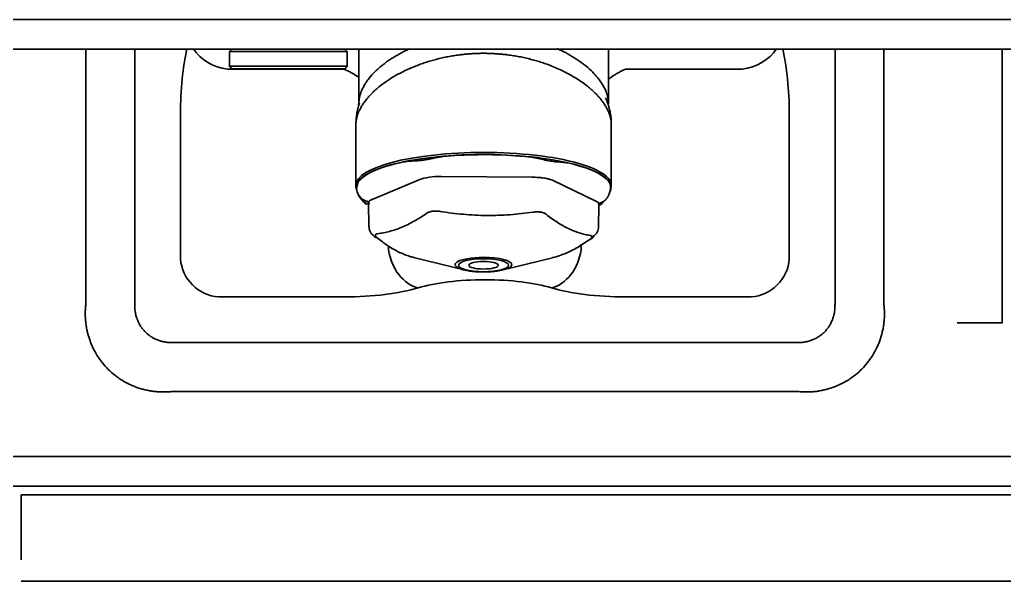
# Model space of a CAD drawing. Header units: inches. Extents: x 90 to 4162, y -443 to 3471.
# Drawn here: x 2317.6 to 2417.8, y 1242.3 to 1299.5 of the extents above; entities that cross this region are included whole.
import ezdxf

# ---------------------------------------------------------------- set-up
doc = ezdxf.new("R2010")
doc.units = ezdxf.units.IN
doc.layers.add('1', color=7, linetype='Continuous', true_color=0xffffff)
doc.layers.add('4', color=7, linetype='Continuous', true_color=0xffffff)

msp = doc.modelspace()

# ---------------------------------------------------------------- linework, layer by layer
at = {"layer": '1', "color": 7, "linetype": 'Continuous', "lineweight": 35}
for p, q in [((2253.89, 1299.46), (2433.06, 1299.46)), ((2433.06, 1299.46), (2253.89, 1299.46)), ((2253.89, 1296.46), (2433.06, 1296.46)), ((2324.27, 1270.36), (2324.27, 1296.46)), ((2329.26, 1296.46), (2329.26, 1270.44)), ((2339.14, 1296.46), (2338.89, 1296.21)), ((2338.89, 1296.21), (2350.89, 1296.21)), ((2338.89, 1296.21), (2338.89, 1294.71)), ((2350.89, 1296.21), (2350.64, 1296.46)), ((2350.89, 1294.71), (2350.89, 1296.21)), ((2352.06, 1296.46), (2352.06, 1290.9)), ((2377.46, 1290.9), (2377.46, 1296.46)), ((2400.53, 1270.44), (2400.53, 1296.46)), ((2405.51, 1296.46), (2405.51, 1270.43)), ((2350.89, 1294.71), (2338.89, 1294.71)), ((2338.89, 1294.71), (2339.14, 1294.46)), ((2350.64, 1294.46), (2350.89, 1294.71)), ((2338.69, 1294.42), (2350.58, 1294.42)), ((2350.64, 1294.46), (2339.14, 1294.46)), ((2379.2, 1294.42), (2391.09, 1294.42)), ((2333.91, 1275.09), (2333.91, 1289.9)), ((2395.87, 1289.9), (2395.87, 1275.09)), ((2351.76, 1288.75), (2351.76, 1282.57)), ((2377.76, 1282.57), (2377.76, 1288.75)), ((2358.28, 1283.18), (2353.42, 1281.15)), ((2369.7, 1283.42), (2360.48, 1283.49)), ((2376.19, 1280.97), (2371.83, 1283.07)), ((2351.83, 1282.18), (2351.85, 1282.09)), ((2377.67, 1282.03), (2377.7, 1282.18)), ((2353.04, 1280.81), (2353.09, 1278.39)), ((2376.44, 1278.24), (2376.49, 1280.66)), ((2353.1, 1278.35), (2353.09, 1278.39)), ((2355.1, 1276.45), (2355.1, 1276.01)), ((2374.68, 1276.01), (2374.68, 1276.58)), ((2357.62, 1275.25), (2362.77, 1273.97)), ((2366.76, 1273.97), (2371.77, 1275.21)), ((2350.58, 1271.23), (2337.78, 1271.23)), ((2392.01, 1271.23), (2379.2, 1271.23)), ((2333.12, 1266.57), (2396.66, 1266.57)), ((2396.74, 1261.59), (2333.11, 1261.59)), ((2940.39, 1251.96), (2311.39, 1251.96)), ((2317.69, 1251.06), (2317.69, 1250.06)), ((2317.69, 1251.06), (2319.69, 1251.06)), ((2319.69, 1251.06), (2932.39, 1251.06)), ((2317.69, 1250.06), (2317.69, 1244.46)), ((2934.39, 1242.26), (2317.69, 1242.26))]:
    msp.add_line(p, q, dxfattribs=at)
for centre, major_axis, ratio, start_param, end_param in [((2336.59, 1289.9), (0, 10), 0.267949, 0.855424, 1.570796), ((2338.69, 1297.43), (3.82, -1.17), 0.738229, 3.858973, 4.93507), ((2391.09, 1297.43), (3.82, 1.17), 0.738229, 4.489708, 5.565805), ((2393.19, 1289.9), (0, 10), 0.267949, 4.712389, 5.427762), ((2350.58, 1289.9), (-4.24, 4.24), 0.629161, 4.973719, 5.273975), ((2379.2, 1289.9), (-4.24, -4.24), 0.629161, 4.150803, 4.504392), ((2355.77, 1288.94), (-3.99, 0.26), 0.838709, 6.068401, 6.349495), ((2373.76, 1288.94), (-3.99, -0.26), 0.838709, 3.075282, 3.356375), ((2364.76, 1282.57), (-13, 0), 0.258819, 4.712389, 6.283185), ((2364.76, 1282.37), (-12.96, 0), 0.258819, 4.681205, 6.283185), ((2364.76, 1282.36), (-12.95, 0), 0.258819, 4.38616, 4.97625), ((2364.76, 1282.57), (-13, 0), 0.258819, 3.055886, 4.712389), ((2364.76, 1282.37), (-12.96, 0), 0.258819, 3.057296, 4.681205), ((2364.76, 1282.36), (-12.95, 0), 0.258819, 5.433358, 6.023448), ((2364.76, 1282.36), (-12.95, 0), 0.258819, 3.338963, 3.929053), ((2360.4, 1282.84), (-2.5, 0), 0.258848, 4.681537, 5.728264), ((2364.76, 1282.57), (-13, 0), 0.258819, 0, 0.085707), ((2364.76, 1282.37), (-12.96, 0), 0.258819, 0, 0.057075), ((2353.5, 1282.08), (1.19, 0.92), 0.947173, 3.144266, 3.7817), ((2373.99, 1280.71), (2.5, -0.05), 0.259373, 6.283172, 6.780916), ((2375.87, 1281.9), (1.05, -1.07), 0.933526, 5.917335, 6.282775), ((2354.27, 1278.16), (-0.63, -0.777), 0.797143, 0.0024, 0.389235), ((2358.11, 1276.01), (-1.17, 3.82), 0.738229, 1.348115, 2.747802), ((2371.67, 1276.01), (1.17, 3.82), 0.738229, 3.535383, 4.93507), ((2337.78, 1275.09), (-2.83, 2.83), 0.935113, 0.818917, 2.322676), ((2364.76, 1274.51), (2.88, 0), 0.258819, 1.570796, 4.067577), ((2364.76, 1274.51), (2.88, 0), 0.258819, 0, 1.570796), ((2392.01, 1275.09), (-2.83, -2.83), 0.935113, 0.818917, 2.322676), ((2364.76, 1274.51), (2.88, 0), 0.258819, 5.273654, 6.283185), ((2364.89, 1270.56), (9, 0), 0.267949, 0.71802, 2.423573), ((2350.58, 1273.91), (10, 0), 0.267949, 4.712389, 5.565165), ((2379.2, 1273.91), (10, 0), 0.267949, 3.859613, 4.712389), ((2335, 1272.31), (5.4, 3.23), 0.605525, 2.782325, 2.802782), ((2394.78, 1272.31), (-5.4, 3.23), 0.60552, 3.480396, 3.500853), ((2335, 1272.31), (3.23, 5.4), 0.605517, 3.480392, 3.500848), ((2394.78, 1272.31), (-3.23, 5.4), 0.605517, 2.782337, 2.802793)]:
    msp.add_ellipse(centre, major_axis=major_axis, ratio=ratio, start_param=start_param, end_param=end_param, dxfattribs=at)
for major_axis in [(2.54, 0), (-1.5, 0)]:
    msp.add_ellipse((2364.76, 1274.45), major_axis=major_axis, ratio=0.258819, dxfattribs=at)
for points, knots in [([(2364.76, 1296.03), (2364.75, 1296.03), (2364.71, 1296.03), (2364.66, 1296.03), (2364.6, 1296.03), (2364.55, 1296.03), (2364.5, 1296.03), (2364.44, 1296.03), (2364.39, 1296.02), (2364.34, 1296.02), (2364.28, 1296.02), (2364.23, 1296.02), (2364.17, 1296.02), (2364.12, 1296.02), (2364.07, 1296.02), (2364.01, 1296.01), (2363.96, 1296.01), (2363.91, 1296.01), (2363.85, 1296.01), (2363.8, 1296), (2363.75, 1296), (2363.69, 1296), (2363.64, 1296), (2363.59, 1295.99), (2363.53, 1295.99), (2363.48, 1295.99), (2363.43, 1295.98), (2363.37, 1295.98), (2363.32, 1295.97), (2363.27, 1295.97), (2363.21, 1295.97), (2363.16, 1295.96), (2363.11, 1295.96), (2363.05, 1295.95), (2363, 1295.95), (2362.95, 1295.94), (2362.89, 1295.94), (2362.84, 1295.93), (2362.79, 1295.93), (2362.73, 1295.92), (2362.68, 1295.92), (2362.63, 1295.91), (2362.58, 1295.9), (2362.52, 1295.9), (2362.47, 1295.89), (2362.42, 1295.89), (2362.36, 1295.88), (2362.13, 1295.85), (2361.72, 1295.79), (2361.12, 1295.69), (2360.53, 1295.56), (2359.96, 1295.42), (2359.39, 1295.27), (2358.84, 1295.1), (2358.29, 1294.91), (2357.6, 1294.64), (2356.75, 1294.27), (2355.83, 1293.79), (2354.96, 1293.25), (2354.33, 1292.79), (2353.85, 1292.39), (2353.53, 1292.1), (2353.27, 1291.84), (2353.08, 1291.63), (2352.88, 1291.4), (2352.66, 1291.13), (2352.44, 1290.8), (2352.26, 1290.5), (2352.15, 1290.29), (2352.09, 1290.16), (2352.06, 1290.09), (2352.03, 1290.03), (2352.01, 1289.97), (2351.99, 1289.91), (2351.96, 1289.84), (2351.94, 1289.78), (2351.92, 1289.72), (2351.9, 1289.66), (2351.89, 1289.6), (2351.87, 1289.54), (2351.86, 1289.49), (2351.84, 1289.43), (2351.83, 1289.37), (2351.82, 1289.31), (2351.81, 1289.26), (2351.8, 1289.2), (2351.79, 1289.14), (2351.78, 1289.09), (2351.78, 1289.03), (2351.78, 1289), (2351.77, 1288.98)], [0, 0, 0, 0, 0.002631, 0.005261, 0.007892, 0.010523, 0.013154, 0.015786, 0.018417, 0.021049, 0.02368, 0.026312, 0.028944, 0.031577, 0.034209, 0.036842, 0.039475, 0.042108, 0.044741, 0.047375, 0.050008, 0.052642, 0.055277, 0.057911, 0.060546, 0.063181, 0.065816, 0.068452, 0.071088, 0.073724, 0.076361, 0.078998, 0.081635, 0.084272, 0.08691, 0.089548, 0.092187, 0.094826, 0.097465, 0.100105, 0.102745, 0.105386, 0.108027, 0.110668, 0.11331, 0.115952, 0.118595, 0.121238, 0.150988, 0.181218, 0.211936, 0.243153, 0.272661, 0.303009, 0.334202, 0.366246, 0.425711, 0.490651, 0.548241, 0.616353, 0.643642, 0.679679, 0.706967, 0.728171, 0.743292, 0.779134, 0.812407, 0.843111, 0.871245, 0.877751, 0.88422, 0.89065, 0.897044, 0.9034, 0.909718, 0.915999, 0.922242, 0.928448, 0.934616, 0.940747, 0.946841, 0.952897, 0.958916, 0.964897, 0.970841, 0.976748, 0.982617, 0.988449, 0.994243, 1, 1, 1, 1]), ([(2352.06, 1290.91), (2352.06, 1290.96), (2352.07, 1291.01), (2352.07, 1291.11), (2352.08, 1291.16), (2352.09, 1291.31), (2352.11, 1291.42), (2352.17, 1291.72), (2352.29, 1292.13), (2352.49, 1292.55), (2352.64, 1292.8), (2352.68, 1292.88), (2352.73, 1292.96), (2352.77, 1293.01), (2352.78, 1293.04), (2352.87, 1293.17), (2352.94, 1293.27), (2353.18, 1293.58), (2353.35, 1293.78), (2353.73, 1294.18), (2353.94, 1294.38), (2354.28, 1294.67), (2354.45, 1294.82), (2354.64, 1294.96), (2354.77, 1295.06), (2354.83, 1295.1), (2355.02, 1295.24), (2355.23, 1295.38), (2355.44, 1295.52), (2355.58, 1295.61), (2355.65, 1295.65), (2356.01, 1295.87), (2356.32, 1296.04), (2356.84, 1296.3), (2357.04, 1296.4), (2357.25, 1296.49)], [0, 0, 0, 0, 0.025986, 0.025986, 0.051972, 0.051972, 0.103945, 0.103945, 0.207889, 0.311834, 0.311834, 0.33782, 0.350813, 0.350813, 0.363806, 0.363806, 0.415779, 0.415779, 0.519724, 0.519724, 0.623668, 0.623668, 0.675641, 0.701627, 0.701627, 0.727613, 0.727613, 0.779585, 0.805571, 0.805571, 0.831558, 0.831558, 0.935502, 0.935502, 1, 1, 1, 1]), ([(2377.76, 1288.98), (2377.75, 1288.99), (2377.75, 1289), (2377.75, 1289.03), (2377.75, 1289.05), (2377.75, 1289.08), (2377.74, 1289.1), (2377.74, 1289.13), (2377.74, 1289.15), (2377.73, 1289.18), (2377.73, 1289.21), (2377.72, 1289.23), (2377.72, 1289.26), (2377.72, 1289.28), (2377.71, 1289.31), (2377.71, 1289.33), (2377.7, 1289.36), (2377.7, 1289.39), (2377.69, 1289.41), (2377.68, 1289.44), (2377.68, 1289.47), (2377.67, 1289.49), (2377.66, 1289.52), (2377.66, 1289.55), (2377.65, 1289.57), (2377.64, 1289.6), (2377.64, 1289.63), (2377.63, 1289.66), (2377.62, 1289.68), (2377.61, 1289.71), (2377.6, 1289.74), (2377.59, 1289.76), (2377.58, 1289.79), (2377.57, 1289.82), (2377.56, 1289.85), (2377.55, 1289.88), (2377.54, 1289.9), (2377.53, 1289.93), (2377.52, 1289.96), (2377.51, 1289.99), (2377.5, 1290.02), (2377.49, 1290.05), (2377.48, 1290.07), (2377.46, 1290.1), (2377.45, 1290.13), (2377.44, 1290.16), (2377.42, 1290.19), (2377.37, 1290.3), (2377.27, 1290.5), (2377.09, 1290.8), (2376.87, 1291.13), (2376.63, 1291.43), (2376.34, 1291.75), (2376.07, 1292.03), (2375.78, 1292.3), (2375.55, 1292.5), (2375.24, 1292.76), (2374.81, 1293.07), (2374.26, 1293.44), (2373.69, 1293.78), (2373.09, 1294.11), (2372.43, 1294.42), (2371.82, 1294.69), (2371.23, 1294.91), (2370.69, 1295.1), (2370.14, 1295.27), (2369.57, 1295.42), (2369, 1295.56), (2368.4, 1295.69), (2367.81, 1295.79), (2367.38, 1295.85), (2367.11, 1295.89), (2367.01, 1295.9), (2366.9, 1295.91), (2366.79, 1295.92), (2366.69, 1295.93), (2366.58, 1295.94), (2366.48, 1295.95), (2366.37, 1295.96), (2366.26, 1295.97), (2366.16, 1295.98), (2366.05, 1295.99), (2365.94, 1295.99), (2365.84, 1296), (2365.73, 1296), (2365.62, 1296.01), (2365.51, 1296.01), (2365.41, 1296.02), (2365.3, 1296.02), (2365.19, 1296.02), (2365.09, 1296.03), (2364.98, 1296.03), (2364.87, 1296.03), (2364.8, 1296.03), (2364.76, 1296.03)], [0, 0, 0, 0, 0.002624, 0.005256, 0.007895, 0.010542, 0.013197, 0.01586, 0.018531, 0.021209, 0.023895, 0.026589, 0.029291, 0.032, 0.034717, 0.037442, 0.040174, 0.042915, 0.045663, 0.048419, 0.051183, 0.053954, 0.056733, 0.05952, 0.062315, 0.065118, 0.067928, 0.070746, 0.073572, 0.076406, 0.079247, 0.082096, 0.084953, 0.087818, 0.090691, 0.093571, 0.096459, 0.099355, 0.102259, 0.10517, 0.10809, 0.111017, 0.113952, 0.116894, 0.119845, 0.122803, 0.125769, 0.128743, 0.156845, 0.187532, 0.220805, 0.256663, 0.281464, 0.320266, 0.345206, 0.366317, 0.383597, 0.430182, 0.472094, 0.509335, 0.553249, 0.594719, 0.633752, 0.665784, 0.696973, 0.727324, 0.756843, 0.78806, 0.81878, 0.849013, 0.878769, 0.884054, 0.889337, 0.894619, 0.899899, 0.905178, 0.910455, 0.915731, 0.921005, 0.926278, 0.93155, 0.936821, 0.942091, 0.947359, 0.952627, 0.957893, 0.963159, 0.968424, 0.973688, 0.978952, 0.984215, 0.989477, 0.994739, 1, 1, 1, 1]), ([(2372.21, 1296.53), (2372.45, 1296.42), (2372.69, 1296.31), (2373.23, 1296.03), (2373.57, 1295.84), (2373.9, 1295.64), (2373.97, 1295.6), (2374.01, 1295.57), (2374.11, 1295.51), (2374.18, 1295.46), (2374.39, 1295.33), (2374.52, 1295.23), (2374.91, 1294.95), (2375.15, 1294.76), (2375.6, 1294.38), (2375.8, 1294.18), (2376.09, 1293.88), (2376.18, 1293.77), (2376.31, 1293.62), (2376.36, 1293.57), (2376.44, 1293.47), (2376.48, 1293.41), (2376.67, 1293.16), (2376.81, 1292.95), (2377.04, 1292.54), (2377.14, 1292.33), (2377.3, 1291.92), (2377.36, 1291.72), (2377.41, 1291.46), (2377.42, 1291.41), (2377.44, 1291.31), (2377.44, 1291.25), (2377.46, 1291.1), (2377.46, 1291), (2377.46, 1290.9)], [0, 0, 0, 0, 0.074407, 0.074407, 0.177251, 0.190106, 0.190106, 0.202962, 0.202962, 0.228673, 0.228673, 0.280095, 0.280095, 0.382938, 0.382938, 0.485782, 0.485782, 0.537204, 0.537204, 0.562915, 0.562915, 0.588625, 0.588625, 0.691469, 0.691469, 0.794313, 0.794313, 0.897156, 0.897156, 0.922867, 0.922867, 0.948578, 0.948578, 1, 1, 1, 1]), ([(2352.06, 1290.91), (2352.06, 1290.88), (2352.06, 1290.78), (2352.03, 1290.7), (2352.05, 1290.73), (2352.05, 1290.73)], [0, 0, 0, 0, 0.195656, 0.917571, 1, 1, 1, 1]), ([(2351.8, 1289.17), (2351.8, 1289.17), (2351.8, 1289.19), (2351.8, 1289.21), (2351.81, 1289.24), (2351.81, 1289.26), (2351.82, 1289.29), (2351.82, 1289.32), (2351.83, 1289.34), (2351.83, 1289.37), (2351.84, 1289.4), (2351.84, 1289.42), (2351.85, 1289.45), (2351.86, 1289.47), (2351.87, 1289.5), (2351.87, 1289.53), (2351.88, 1289.55), (2351.89, 1289.58), (2351.9, 1289.61), (2351.9, 1289.63), (2351.91, 1289.66), (2351.92, 1289.68), (2351.92, 1289.68)], [0, 0, 0, 0, 0.024294, 0.075731, 0.127161, 0.178584, 0.229999, 0.281406, 0.332804, 0.384193, 0.435572, 0.486942, 0.538301, 0.589649, 0.640986, 0.692312, 0.743626, 0.794927, 0.846216, 0.897491, 0.948752, 1, 1, 1, 1]), ([(2356.21, 1284.88), (2356.41, 1284.92), (2356.6, 1284.96), (2356.91, 1285.01), (2357.01, 1285.02), (2357.22, 1285.05), (2357.33, 1285.06), (2357.43, 1285.06)], [0, 0, 0, 0, 0.5, 0.5, 0.75, 0.75, 1, 1, 1, 1]), ([(2357.43, 1285.06), (2357.45, 1285.06), (2357.48, 1285.07), (2357.52, 1285.07), (2357.57, 1285.07), (2357.61, 1285.07), (2357.66, 1285.08), (2357.71, 1285.08), (2357.76, 1285.08), (2357.83, 1285.09), (2357.9, 1285.09), (2357.98, 1285.09), (2358.07, 1285.1), (2358.18, 1285.11), (2358.31, 1285.12), (2358.43, 1285.13), (2358.54, 1285.14), (2358.68, 1285.16), (2358.85, 1285.19), (2359.05, 1285.22), (2359.21, 1285.25), (2359.31, 1285.28), (2359.36, 1285.29), (2359.42, 1285.3), (2359.48, 1285.31), (2359.56, 1285.33), (2359.64, 1285.35), (2359.73, 1285.37), (2359.83, 1285.39), (2359.9, 1285.4), (2359.93, 1285.41)], [0, 0, 0, 0, 0.019022, 0.038049, 0.057079, 0.076113, 0.095151, 0.114193, 0.13324, 0.164487, 0.195968, 0.227684, 0.259635, 0.310894, 0.360548, 0.408609, 0.455092, 0.500012, 0.575728, 0.655828, 0.740375, 0.756992, 0.776664, 0.799392, 0.825177, 0.85402, 0.885922, 0.920885, 0.958911, 1, 1, 1, 1]), ([(2359.93, 1285.41), (2360.05, 1285.44), (2360.17, 1285.46), (2360.41, 1285.5), (2360.53, 1285.51), (2360.89, 1285.56), (2361.14, 1285.58), (2361.39, 1285.6)], [0, 0, 0, 0, 0.25, 0.25, 0.5, 0.5, 1, 1, 1, 1]), ([(2368.92, 1285.54), (2369.16, 1285.52), (2369.4, 1285.49), (2369.75, 1285.44), (2369.87, 1285.42), (2370.11, 1285.38), (2370.22, 1285.35), (2370.34, 1285.33)], [0, 0, 0, 0, 0.5, 0.5, 0.75, 0.75, 1, 1, 1, 1]), ([(2370.34, 1285.33), (2370.55, 1285.28), (2370.75, 1285.23), (2371.06, 1285.15), (2371.17, 1285.13), (2371.37, 1285.09), (2371.47, 1285.07), (2371.67, 1285.04), (2371.77, 1285.02), (2371.97, 1285), (2372.07, 1284.99), (2372.36, 1284.97), (2372.56, 1284.96), (2372.75, 1284.94)], [0, 0, 0, 0, 0.25, 0.25, 0.375, 0.375, 0.5, 0.5, 0.625, 0.625, 0.75, 0.75, 1, 1, 1, 1]), ([(2373.91, 1284.74), (2373.72, 1284.78), (2373.54, 1284.83), (2373.25, 1284.88), (2373.15, 1284.89), (2372.95, 1284.92), (2372.85, 1284.93), (2372.75, 1284.94)], [0, 0, 0, 0, 0.5, 0.5, 0.75, 0.75, 1, 1, 1, 1]), ([(2351.85, 1282.32), (2351.85, 1282.32), (2351.85, 1282.33), (2351.85, 1282.34), (2351.85, 1282.35), (2351.85, 1282.36), (2351.86, 1282.37), (2351.86, 1282.39), (2351.86, 1282.4), (2351.86, 1282.41), (2351.87, 1282.43), (2351.87, 1282.44), (2351.87, 1282.46), (2351.87, 1282.47), (2351.88, 1282.49), (2351.88, 1282.5), (2351.88, 1282.52), (2351.89, 1282.54), (2351.89, 1282.56), (2351.89, 1282.58), (2351.9, 1282.6), (2351.91, 1282.63), (2351.92, 1282.66), (2351.93, 1282.7), (2351.94, 1282.73), (2351.95, 1282.76), (2351.95, 1282.77)], [0, 0, 0, 0, 0.029536, 0.059426, 0.089671, 0.120273, 0.151234, 0.182553, 0.214232, 0.246272, 0.278674, 0.31144, 0.344569, 0.378063, 0.411923, 0.44615, 0.480744, 0.514101, 0.553537, 0.599054, 0.650655, 0.708342, 0.772116, 0.841982, 0.917942, 1, 1, 1, 1]), ([(2351.95, 1282.77), (2351.97, 1282.82), (2351.98, 1282.86), (2352.02, 1282.94), (2352.05, 1282.98), (2352.12, 1283.09), (2352.18, 1283.16), (2352.24, 1283.22)], [0, 0, 0, 0, 0.25, 0.25, 0.5, 0.5, 1, 1, 1, 1]), ([(2369.7, 1283.42), (2369.76, 1283.42), (2369.81, 1283.41), (2369.89, 1283.41), (2369.92, 1283.41), (2369.98, 1283.41), (2370, 1283.41), (2370.14, 1283.4), (2370.25, 1283.4), (2370.4, 1283.39), (2370.45, 1283.38), (2370.53, 1283.37), (2370.56, 1283.37), (2370.61, 1283.37), (2370.63, 1283.36), (2370.76, 1283.35), (2370.85, 1283.33), (2371.04, 1283.31), (2371.12, 1283.29), (2371.23, 1283.27), (2371.25, 1283.26), (2371.29, 1283.25), (2371.35, 1283.24), (2371.41, 1283.22), (2371.52, 1283.19), (2371.59, 1283.17), (2371.69, 1283.14), (2371.72, 1283.12), (2371.76, 1283.11), (2371.77, 1283.1), (2371.8, 1283.09), (2371.82, 1283.08), (2371.83, 1283.07)], [0, 0, 0, 0, 0.0625, 0.0625, 0.09375, 0.09375, 0.125, 0.125, 0.25, 0.25, 0.3125, 0.3125, 0.34375, 0.34375, 0.375, 0.375, 0.5, 0.5, 0.625, 0.625, 0.65625, 0.65625, 0.6875, 0.75, 0.75, 0.875, 0.875, 0.9375, 0.9375, 0.96875, 0.96875, 1, 1, 1, 1]), ([(2377.47, 1283.02), (2377.52, 1282.95), (2377.56, 1282.88), (2377.61, 1282.77), (2377.62, 1282.73), (2377.65, 1282.65), (2377.66, 1282.61), (2377.67, 1282.57)], [0, 0, 0, 0, 0.5, 0.5, 0.75, 0.75, 1, 1, 1, 1]), ([(2351.86, 1282.05), (2351.85, 1282.09), (2351.84, 1282.12), (2351.84, 1282.19), (2351.84, 1282.21), (2351.84, 1282.26), (2351.85, 1282.29), (2351.85, 1282.32)], [0, 0, 0, 0, 0.5, 0.5, 0.75, 0.75, 1, 1, 1, 1]), ([(2351.86, 1282.05), (2351.87, 1282.01), (2351.88, 1281.98), (2351.89, 1281.94), (2351.89, 1281.93), (2351.89, 1281.92), (2351.9, 1281.91), (2351.9, 1281.91), (2351.91, 1281.89), (2351.91, 1281.86), (2351.94, 1281.78), (2351.97, 1281.72), (2352.04, 1281.6), (2352.08, 1281.54), (2352.16, 1281.43), (2352.21, 1281.37), (2352.31, 1281.28), (2352.36, 1281.23), (2352.43, 1281.18), (2352.45, 1281.17), (2352.48, 1281.15), (2352.49, 1281.14), (2352.53, 1281.11), (2352.57, 1281.09), (2352.66, 1281.04), (2352.72, 1281.01), (2352.85, 1280.97), (2352.92, 1280.95), (2352.99, 1280.93)], [0, 0, 0, 0, 0.0625, 0.0625, 0.078125, 0.078125, 0.085937, 0.085937, 0.09375, 0.125, 0.125, 0.25, 0.25, 0.375, 0.375, 0.5, 0.5, 0.625, 0.625, 0.65625, 0.65625, 0.6875, 0.6875, 0.75, 0.75, 0.875, 0.875, 1, 1, 1, 1]), ([(2351.9, 1281.9), (2351.92, 1281.85), (2351.99, 1281.66), (2352.11, 1281.44), (2352.25, 1281.25), (2352.32, 1281.16)], [0, 0, 0, 0, 0.161323, 0.609221, 1, 1, 1, 1]), ([(2376.43, 1280.73), (2376.44, 1280.73), (2376.45, 1280.74), (2376.47, 1280.74), (2376.49, 1280.74), (2376.51, 1280.75), (2376.53, 1280.75), (2376.55, 1280.76), (2376.57, 1280.76), (2376.58, 1280.77), (2376.6, 1280.77), (2376.62, 1280.78), (2376.64, 1280.79), (2376.65, 1280.79), (2376.67, 1280.8), (2376.69, 1280.81), (2376.71, 1280.81), (2376.72, 1280.82), (2376.74, 1280.83), (2376.76, 1280.83), (2376.78, 1280.84), (2376.79, 1280.85), (2376.81, 1280.86), (2376.82, 1280.87), (2376.84, 1280.87), (2376.86, 1280.88), (2376.87, 1280.89), (2376.89, 1280.9), (2376.9, 1280.91), (2376.92, 1280.92), (2376.94, 1280.93), (2376.95, 1280.94), (2376.97, 1280.95), (2376.98, 1280.96), (2377, 1280.97), (2377.01, 1280.98), (2377.02, 1280.99), (2377.04, 1281), (2377.05, 1281.01), (2377.07, 1281.02), (2377.08, 1281.03), (2377.09, 1281.04), (2377.11, 1281.05), (2377.12, 1281.07), (2377.13, 1281.08), (2377.15, 1281.09), (2377.16, 1281.1), (2377.18, 1281.12), (2377.21, 1281.15), (2377.24, 1281.18), (2377.26, 1281.21), (2377.29, 1281.24), (2377.31, 1281.27), (2377.33, 1281.3), (2377.35, 1281.33), (2377.37, 1281.36), (2377.39, 1281.39), (2377.41, 1281.42), (2377.43, 1281.45), (2377.45, 1281.48), (2377.46, 1281.52), (2377.48, 1281.55), (2377.5, 1281.58), (2377.51, 1281.62), (2377.52, 1281.65), (2377.54, 1281.69), (2377.55, 1281.72), (2377.56, 1281.76), (2377.57, 1281.8), (2377.57, 1281.82), (2377.58, 1281.83)], [0, 0, 0, 0, 0.011416, 0.022809, 0.034177, 0.045521, 0.056841, 0.068136, 0.079408, 0.090655, 0.101879, 0.113078, 0.124253, 0.135404, 0.146531, 0.157634, 0.168713, 0.179768, 0.190799, 0.201806, 0.212789, 0.223748, 0.234683, 0.245594, 0.25648, 0.267343, 0.278183, 0.288998, 0.299789, 0.310556, 0.321299, 0.332019, 0.342715, 0.353386, 0.364034, 0.374658, 0.385258, 0.395834, 0.406387, 0.416915, 0.42742, 0.437901, 0.448358, 0.458792, 0.469201, 0.479587, 0.489949, 0.500288, 0.528795, 0.557158, 0.579104, 0.601071, 0.623057, 0.645064, 0.667091, 0.689138, 0.711206, 0.733295, 0.755404, 0.777535, 0.799686, 0.821858, 0.844051, 0.866265, 0.888501, 0.910758, 0.933036, 0.955336, 0.977657, 1, 1, 1, 1]), ([(2377.68, 1282.11), (2377.68, 1282.1), (2377.68, 1282.1), (2377.68, 1282.09), (2377.68, 1282.07), (2377.67, 1282.06), (2377.67, 1282.05), (2377.67, 1282.04), (2377.67, 1282.03), (2377.67, 1282.02), (2377.66, 1282.01), (2377.66, 1282), (2377.66, 1281.99), (2377.66, 1281.99), (2377.65, 1281.98), (2377.65, 1281.97), (2377.65, 1281.96), (2377.64, 1281.95), (2377.64, 1281.94), (2377.63, 1281.93), (2377.63, 1281.91), (2377.62, 1281.9), (2377.61, 1281.89), (2377.6, 1281.87), (2377.59, 1281.85), (2377.58, 1281.84), (2377.58, 1281.83)], [0, 0, 0, 0, 0.029535, 0.059424, 0.08967, 0.120271, 0.151231, 0.18255, 0.214229, 0.24627, 0.278672, 0.311437, 0.344567, 0.378061, 0.411922, 0.446149, 0.480744, 0.514099, 0.553533, 0.599049, 0.650649, 0.708336, 0.772111, 0.841978, 0.91794, 1, 1, 1, 1]), ([(2377.67, 1282.57), (2377.67, 1282.56), (2377.67, 1282.55), (2377.67, 1282.53), (2377.68, 1282.51), (2377.68, 1282.49), (2377.68, 1282.47), (2377.68, 1282.45), (2377.68, 1282.43), (2377.69, 1282.4), (2377.69, 1282.37), (2377.69, 1282.34), (2377.69, 1282.31), (2377.69, 1282.28), (2377.69, 1282.25), (2377.69, 1282.22), (2377.69, 1282.2), (2377.69, 1282.17), (2377.68, 1282.15), (2377.68, 1282.13), (2377.68, 1282.11), (2377.68, 1282.11)], [0, 0, 0, 0, 0.038067, 0.076141, 0.114224, 0.152314, 0.190413, 0.22852, 0.266635, 0.3292, 0.392215, 0.455683, 0.519606, 0.584109, 0.647327, 0.709266, 0.769932, 0.829331, 0.887471, 0.944358, 1, 1, 1, 1]), ([(2353.01, 1280.95), (2353, 1280.96), (2352.95, 1280.99), (2353.05, 1280.91), (2353.03, 1280.83), (2353.03, 1280.81)], [0, 0, 0, 0, 0.112926, 0.809839, 1, 1, 1, 1]), ([(2352.99, 1280.93), (2352.99, 1280.93), (2352.99, 1280.93), (2352.99, 1280.93), (2353, 1280.92), (2353, 1280.92), (2353, 1280.92)], [0, 0, 0, 0, 0.099999, 0.399872, 0.699872, 1, 1, 1, 1]), ([(2353.03, 1280.81), (2353.02, 1280.74), (2353.01, 1280.63), (2352.98, 1280.65), (2353.1, 1280.71), (2353.19, 1280.76)], [0, 0, 0, 0, 0.285663, 0.635692, 1, 1, 1, 1]), ([(2353.42, 1281.15), (2353.41, 1281.15), (2353.4, 1281.15), (2353.39, 1281.14), (2353.38, 1281.14), (2353.37, 1281.13), (2353.35, 1281.13), (2353.34, 1281.12), (2353.33, 1281.12), (2353.32, 1281.11), (2353.31, 1281.1), (2353.3, 1281.1), (2353.29, 1281.09), (2353.28, 1281.09), (2353.27, 1281.08), (2353.26, 1281.08), (2353.25, 1281.07), (2353.24, 1281.07), (2353.23, 1281.06), (2353.22, 1281.05), (2353.21, 1281.05), (2353.2, 1281.04), (2353.19, 1281.04), (2353.18, 1281.03), (2353.18, 1281.02), (2353.17, 1281.02), (2353.16, 1281.01), (2353.15, 1281.01), (2353.15, 1281), (2353.14, 1280.99), (2353.13, 1280.99), (2353.13, 1280.98), (2353.12, 1280.98), (2353.11, 1280.97), (2353.11, 1280.96), (2353.1, 1280.96), (2353.1, 1280.95), (2353.09, 1280.95), (2353.09, 1280.94), (2353.08, 1280.93), (2353.08, 1280.93), (2353.07, 1280.92), (2353.07, 1280.91), (2353.07, 1280.91), (2353.06, 1280.9), (2353.06, 1280.9), (2353.06, 1280.89), (2353.06, 1280.88), (2353.05, 1280.88), (2353.05, 1280.87), (2353.05, 1280.86), (2353.05, 1280.86), (2353.05, 1280.85), (2353.04, 1280.85), (2353.04, 1280.84), (2353.04, 1280.83), (2353.04, 1280.83), (2353.04, 1280.82), (2353.04, 1280.81), (2353.04, 1280.81), (2353.04, 1280.81)], [0, 0, 0, 0, 0.017428, 0.034857, 0.052285, 0.069713, 0.087141, 0.104569, 0.121996, 0.139424, 0.156851, 0.174278, 0.191706, 0.209133, 0.226559, 0.243986, 0.261413, 0.278839, 0.296266, 0.313692, 0.331118, 0.348544, 0.36597, 0.383396, 0.400822, 0.418247, 0.435673, 0.453098, 0.470523, 0.487948, 0.505373, 0.522798, 0.540223, 0.557648, 0.575072, 0.592497, 0.609921, 0.627346, 0.64477, 0.662194, 0.679618, 0.697042, 0.714465, 0.731889, 0.749313, 0.766736, 0.784159, 0.801583, 0.819006, 0.836429, 0.853852, 0.871275, 0.888698, 0.90612, 0.923543, 0.940966, 0.958388, 0.975811, 0.993233, 1, 1, 1, 1]), ([(2358.97, 1279.74), (2358.75, 1279.59), (2358.54, 1279.45), (2358.23, 1279.25), (2358.12, 1279.19), (2357.91, 1279.06), (2357.8, 1279), (2357.49, 1278.82), (2357.28, 1278.71), (2356.86, 1278.5), (2356.44, 1278.31), (2356.02, 1278.15), (2355.61, 1278.01), (2355.4, 1277.95), (2354.99, 1277.84), (2354.79, 1277.79), (2354.38, 1277.71), (2354.18, 1277.68), (2353.97, 1277.66)], [0, 0, 0, 0, 0.125, 0.125, 0.1875, 0.1875, 0.25, 0.25, 0.375, 0.375, 0.5, 0.625, 0.625, 0.75, 0.75, 0.875, 0.875, 1, 1, 1, 1]), ([(2358.97, 1279.74), (2359, 1279.77), (2359.04, 1279.79), (2359.11, 1279.82), (2359.13, 1279.83), (2359.16, 1279.85), (2359.18, 1279.85), (2359.2, 1279.86), (2359.26, 1279.88), (2359.38, 1279.92), (2359.49, 1279.94), (2359.58, 1279.95), (2359.61, 1279.95), (2359.67, 1279.96), (2359.74, 1279.96), (2359.8, 1279.97), (2359.87, 1279.97), (2359.9, 1279.97), (2360, 1279.96), (2360.13, 1279.96), (2360.26, 1279.94), (2360.33, 1279.93)], [0, 0, 0, 0, 0.125, 0.125, 0.1875, 0.1875, 0.21875, 0.21875, 0.25, 0.375, 0.5, 0.5, 0.5625, 0.5625, 0.625, 0.6875, 0.6875, 0.75, 0.75, 0.875, 1, 1, 1, 1]), ([(2369.81, 1279.85), (2369.41, 1279.8), (2369.02, 1279.75), (2368.23, 1279.66), (2367.83, 1279.62), (2367.04, 1279.57), (2366.65, 1279.55), (2365.86, 1279.52), (2365.07, 1279.51), (2364.28, 1279.53), (2363.49, 1279.57), (2363.1, 1279.6), (2362.31, 1279.67), (2361.91, 1279.71), (2361.12, 1279.81), (2360.73, 1279.87), (2360.33, 1279.93)], [0, 0, 0, 0, 0.125, 0.125, 0.25, 0.25, 0.375, 0.375, 0.5, 0.625, 0.625, 0.75, 0.75, 0.875, 0.875, 1, 1, 1, 1]), ([(2369.81, 1279.85), (2369.87, 1279.86), (2369.94, 1279.87), (2370.04, 1279.88), (2370.07, 1279.88), (2370.14, 1279.88), (2370.17, 1279.88), (2370.27, 1279.88), (2370.33, 1279.88), (2370.43, 1279.87), (2370.46, 1279.87), (2370.52, 1279.86), (2370.55, 1279.86), (2370.63, 1279.85), (2370.69, 1279.83), (2370.76, 1279.81), (2370.79, 1279.81), (2370.84, 1279.79), (2370.86, 1279.78), (2370.93, 1279.76), (2371.02, 1279.72), (2371.09, 1279.67), (2371.12, 1279.64)], [0, 0, 0, 0, 0.125, 0.125, 0.1875, 0.1875, 0.25, 0.25, 0.375, 0.375, 0.4375, 0.4375, 0.5, 0.5, 0.625, 0.625, 0.6875, 0.6875, 0.75, 0.75, 0.875, 1, 1, 1, 1]), ([(2375.61, 1277.48), (2375.42, 1277.51), (2375.24, 1277.55), (2374.96, 1277.61), (2374.87, 1277.63), (2374.69, 1277.69), (2374.59, 1277.71), (2374.32, 1277.8), (2374.13, 1277.87), (2373.76, 1278.01), (2373.39, 1278.18), (2373.01, 1278.38), (2372.64, 1278.59), (2372.45, 1278.7), (2372.07, 1278.95), (2371.88, 1279.08), (2371.5, 1279.35), (2371.31, 1279.49), (2371.12, 1279.64)], [0, 0, 0, 0, 0.125, 0.125, 0.1875, 0.1875, 0.25, 0.25, 0.375, 0.375, 0.5, 0.625, 0.625, 0.75, 0.75, 0.875, 0.875, 1, 1, 1, 1]), ([(2353.11, 1278.38), (2353.1, 1278.29), (2353.12, 1278.1), (2353.25, 1277.8), (2353.43, 1277.56), (2353.58, 1277.44), (2353.65, 1277.39)], [0, 0, 0, 0, 0.205859, 0.473832, 0.766854, 1, 1, 1, 1]), ([(2353.97, 1277.66), (2353.94, 1277.65), (2353.87, 1277.64), (2353.83, 1277.62), (2353.8, 1277.6), (2353.79, 1277.6), (2353.78, 1277.58), (2353.76, 1277.57), (2353.75, 1277.55), (2353.75, 1277.54), (2353.75, 1277.53), (2353.74, 1277.5), (2353.74, 1277.48), (2353.75, 1277.45), (2353.76, 1277.44), (2353.77, 1277.42), (2353.78, 1277.41), (2353.8, 1277.38), (2353.84, 1277.33), (2353.89, 1277.28), (2353.92, 1277.25)], [0, 0, 0, 0, 0.125, 0.25, 0.25, 0.3125, 0.3125, 0.375, 0.4375, 0.4375, 0.5, 0.5, 0.625, 0.625, 0.6875, 0.6875, 0.75, 0.75, 0.875, 1, 1, 1, 1]), ([(2375.78, 1277.34), (2375.88, 1277.37), (2375.97, 1277.42), (2376.12, 1277.54), (2376.19, 1277.61), (2376.31, 1277.76), (2376.35, 1277.85), (2376.42, 1278.03), (2376.43, 1278.13), (2376.44, 1278.22)], [0, 0, 0, 0, 0.25, 0.25, 0.5, 0.5, 0.75, 0.75, 1, 1, 1, 1]), ([(2353.92, 1277.25), (2354.11, 1277.1), (2354.29, 1276.96), (2354.57, 1276.75), (2354.66, 1276.68), (2354.84, 1276.55), (2354.93, 1276.49), (2355.21, 1276.31), (2355.4, 1276.19), (2355.77, 1275.98), (2356.14, 1275.78), (2356.52, 1275.62), (2356.89, 1275.47), (2357.08, 1275.4), (2357.4, 1275.31), (2357.54, 1275.27), (2357.67, 1275.24)], [0, 0, 0, 0, 0.149218, 0.149218, 0.223826, 0.223826, 0.298435, 0.298435, 0.447653, 0.447653, 0.59687, 0.746088, 0.746088, 0.895305, 0.895305, 1, 1, 1, 1]), ([(2371.75, 1275.21), (2371.77, 1275.22), (2371.8, 1275.22), (2372.04, 1275.28), (2372.25, 1275.35), (2372.67, 1275.49), (2373.08, 1275.64), (2373.5, 1275.83), (2373.91, 1276.04), (2374.12, 1276.15), (2374.53, 1276.39), (2374.74, 1276.52), (2375.15, 1276.79), (2375.35, 1276.93), (2375.56, 1277.08)], [0, 0, 0, 0, 0.021646, 0.021646, 0.184705, 0.184705, 0.347764, 0.510823, 0.510823, 0.673882, 0.673882, 0.836941, 0.836941, 1, 1, 1, 1]), ([(2375.98, 1277.43), (2375.98, 1277.43), (2375.98, 1277.42), (2375.97, 1277.41), (2375.97, 1277.4), (2375.96, 1277.39), (2375.96, 1277.38), (2375.95, 1277.37), (2375.95, 1277.36), (2375.94, 1277.35), (2375.94, 1277.34), (2375.93, 1277.33), (2375.92, 1277.32), (2375.92, 1277.31), (2375.91, 1277.3), (2375.9, 1277.29), (2375.9, 1277.29), (2375.89, 1277.28), (2375.88, 1277.27), (2375.88, 1277.26), (2375.87, 1277.25), (2375.86, 1277.24), (2375.85, 1277.24), (2375.85, 1277.23), (2375.84, 1277.22), (2375.83, 1277.21), (2375.82, 1277.21), (2375.81, 1277.2), (2375.81, 1277.19), (2375.8, 1277.18), (2375.79, 1277.18), (2375.78, 1277.17), (2375.77, 1277.16), (2375.76, 1277.16), (2375.75, 1277.15), (2375.74, 1277.15), (2375.73, 1277.14), (2375.72, 1277.14), (2375.71, 1277.13), (2375.7, 1277.13), (2375.69, 1277.12), (2375.68, 1277.12), (2375.67, 1277.11), (2375.66, 1277.11), (2375.65, 1277.11), (2375.64, 1277.1), (2375.63, 1277.1), (2375.62, 1277.09), (2375.61, 1277.09), (2375.6, 1277.09), (2375.59, 1277.09), (2375.58, 1277.08), (2375.57, 1277.08), (2375.56, 1277.08), (2375.56, 1277.08)], [0, 0, 0, 0, 0.016487, 0.035227, 0.053997, 0.072796, 0.091624, 0.110481, 0.129367, 0.14828, 0.16722, 0.186188, 0.205182, 0.224203, 0.243249, 0.26232, 0.281416, 0.300536, 0.31968, 0.338846, 0.358036, 0.377247, 0.39648, 0.415734, 0.435008, 0.454302, 0.473615, 0.492947, 0.512296, 0.531663, 0.551047, 0.570447, 0.589863, 0.609293, 0.628738, 0.648196, 0.667667, 0.68715, 0.706645, 0.726151, 0.745667, 0.765193, 0.784728, 0.804271, 0.823821, 0.843379, 0.862942, 0.882511, 0.902085, 0.921663, 0.941244, 0.960827, 0.980413, 1, 1, 1, 1]), ([(2375.78, 1277.34), (2375.79, 1277.36), (2375.78, 1277.38), (2375.77, 1277.4), (2375.77, 1277.4), (2375.76, 1277.42), (2375.75, 1277.42), (2375.73, 1277.44), (2375.69, 1277.46), (2375.64, 1277.48), (2375.61, 1277.48)], [0, 0, 0, 0, 0.25, 0.25, 0.375, 0.375, 0.5, 0.5, 0.75, 1, 1, 1, 1]), ([(2363.06, 1273.92), (2363.08, 1273.91), (2363.4, 1273.82), (2364.02, 1273.78), (2364.58, 1273.76), (2364.76, 1273.76)], [0, 0, 0, 0, 0.051723, 0.694559, 1, 1, 1, 1]), ([(2333.11, 1261.59), (2332.96, 1261.58), (2332.81, 1261.56), (2332.63, 1261.55), (2332.55, 1261.55), (2332.48, 1261.55), (2332.36, 1261.54), (2332.29, 1261.54), (2332.14, 1261.54), (2332.07, 1261.54), (2331.92, 1261.54), (2331.84, 1261.55), (2331.62, 1261.56), (2331.47, 1261.57), (2331.25, 1261.59), (2331.18, 1261.6), (2331.03, 1261.62), (2330.96, 1261.63), (2330.74, 1261.67), (2330.59, 1261.7), (2330.37, 1261.75), (2330.3, 1261.76), (2330.19, 1261.79), (2330.15, 1261.8), (2330.08, 1261.82), (2330.04, 1261.83), (2329.86, 1261.88), (2329.72, 1261.92), (2329.44, 1262.02), (2329.3, 1262.07), (2329.09, 1262.16), (2329.02, 1262.18), (2328.89, 1262.24), (2328.82, 1262.28), (2328.48, 1262.43), (2328.22, 1262.58), (2327.9, 1262.77), (2327.81, 1262.83), (2327.72, 1262.9), (2327.65, 1262.94), (2327.62, 1262.96), (2327.47, 1263.07), (2327.35, 1263.16), (2327, 1263.43), (2326.77, 1263.63), (2326.35, 1264.05), (2326.16, 1264.27), (2325.92, 1264.56), (2325.85, 1264.65), (2325.79, 1264.74), (2325.74, 1264.8), (2325.72, 1264.83), (2325.61, 1264.98), (2325.53, 1265.11), (2325.29, 1265.49), (2325.14, 1265.75), (2324.95, 1266.15), (2324.89, 1266.28), (2324.78, 1266.56), (2324.72, 1266.7), (2324.63, 1266.98), (2324.58, 1267.12), (2324.53, 1267.3), (2324.52, 1267.34), (2324.5, 1267.41), (2324.49, 1267.45), (2324.46, 1267.56), (2324.44, 1267.63), (2324.41, 1267.77), (2324.38, 1267.92), (2324.35, 1268.07), (2324.33, 1268.21), (2324.32, 1268.28), (2324.3, 1268.43), (2324.29, 1268.5), (2324.26, 1268.72), (2324.25, 1268.87), (2324.23, 1269.09), (2324.23, 1269.17), (2324.23, 1269.31), (2324.23, 1269.39), (2324.22, 1269.54), (2324.22, 1269.61), (2324.23, 1269.76), (2324.23, 1269.83), (2324.24, 1270.06), (2324.25, 1270.21), (2324.27, 1270.36)], [0, 0, 0, 0, 0.03125, 0.03125, 0.039063, 0.046875, 0.046875, 0.0625, 0.0625, 0.078125, 0.078125, 0.09375, 0.09375, 0.125, 0.125, 0.140625, 0.140625, 0.15625, 0.15625, 0.1875, 0.1875, 0.203125, 0.203125, 0.210938, 0.210938, 0.21875, 0.21875, 0.25, 0.25, 0.28125, 0.28125, 0.296875, 0.296875, 0.3125, 0.3125, 0.375, 0.375, 0.390625, 0.398438, 0.398438, 0.40625, 0.40625, 0.4375, 0.4375, 0.5, 0.5, 0.5625, 0.5625, 0.578125, 0.585938, 0.585938, 0.59375, 0.59375, 0.625, 0.625, 0.6875, 0.6875, 0.71875, 0.71875, 0.75, 0.75, 0.78125, 0.78125, 0.789063, 0.789063, 0.796875, 0.796875, 0.8125, 0.8125, 0.828125, 0.84375, 0.84375, 0.859375, 0.859375, 0.875, 0.875, 0.90625, 0.90625, 0.921875, 0.921875, 0.9375, 0.9375, 0.953125, 0.953125, 0.96875, 0.96875, 1, 1, 1, 1]), ([(2329.26, 1270.35), (2329.26, 1270.29), (2329.26, 1270.23), (2329.26, 1270.13), (2329.26, 1270.1), (2329.27, 1270.04), (2329.27, 1270.01), (2329.28, 1269.95), (2329.28, 1269.91), (2329.29, 1269.85), (2329.29, 1269.82), (2329.3, 1269.73), (2329.31, 1269.67), (2329.33, 1269.54), (2329.35, 1269.48), (2329.37, 1269.36), (2329.39, 1269.3), (2329.42, 1269.18), (2329.44, 1269.13), (2329.47, 1269.04), (2329.48, 1269.01), (2329.5, 1268.95), (2329.51, 1268.92), (2329.55, 1268.83), (2329.57, 1268.78), (2329.61, 1268.69), (2329.62, 1268.66), (2329.65, 1268.61), (2329.66, 1268.58), (2329.73, 1268.44), (2329.79, 1268.33), (2329.93, 1268.12), (2330, 1268.02), (2330.16, 1267.83), (2330.24, 1267.74), (2330.42, 1267.56), (2330.51, 1267.48), (2330.66, 1267.36), (2330.73, 1267.3), (2330.81, 1267.25), (2330.86, 1267.21), (2330.89, 1267.19), (2331.02, 1267.11), (2331.13, 1267.05), (2331.29, 1266.96), (2331.35, 1266.94), (2331.46, 1266.89), (2331.52, 1266.86), (2331.6, 1266.83), (2331.63, 1266.82), (2331.69, 1266.8), (2331.72, 1266.79), (2331.81, 1266.76), (2331.87, 1266.74), (2331.96, 1266.71), (2331.99, 1266.7), (2332.05, 1266.69), (2332.08, 1266.68), (2332.17, 1266.66), (2332.23, 1266.65), (2332.35, 1266.63), (2332.41, 1266.62), (2332.51, 1266.6), (2332.54, 1266.6), (2332.6, 1266.59), (2332.63, 1266.59), (2332.69, 1266.59), (2332.72, 1266.58), (2332.79, 1266.58), (2332.82, 1266.58), (2332.91, 1266.57), (2332.97, 1266.57), (2333.04, 1266.57)], [0, 0, 0, 0, 0.03125, 0.03125, 0.046875, 0.046875, 0.0625, 0.0625, 0.078125, 0.078125, 0.09375, 0.09375, 0.125, 0.125, 0.15625, 0.15625, 0.1875, 0.1875, 0.21875, 0.21875, 0.234375, 0.234375, 0.25, 0.25, 0.28125, 0.28125, 0.296875, 0.296875, 0.3125, 0.3125, 0.375, 0.375, 0.4375, 0.4375, 0.5, 0.5, 0.5625, 0.5625, 0.59375, 0.609375, 0.609375, 0.625, 0.625, 0.6875, 0.6875, 0.71875, 0.71875, 0.75, 0.75, 0.765625, 0.765625, 0.78125, 0.78125, 0.8125, 0.8125, 0.828125, 0.828125, 0.84375, 0.84375, 0.875, 0.875, 0.90625, 0.90625, 0.921875, 0.921875, 0.9375, 0.9375, 0.953125, 0.953125, 0.96875, 0.96875, 1, 1, 1, 1]), ([(2405.51, 1270.43), (2405.52, 1270.28), (2405.53, 1270.13), (2405.55, 1269.94), (2405.55, 1269.87), (2405.55, 1269.79), (2405.56, 1269.68), (2405.56, 1269.6), (2405.56, 1269.46), (2405.56, 1269.38), (2405.55, 1269.23), (2405.55, 1269.16), (2405.54, 1268.93), (2405.53, 1268.79), (2405.5, 1268.57), (2405.49, 1268.49), (2405.47, 1268.34), (2405.46, 1268.27), (2405.43, 1268.05), (2405.4, 1267.9), (2405.35, 1267.69), (2405.33, 1267.61), (2405.31, 1267.5), (2405.3, 1267.47), (2405.28, 1267.39), (2405.27, 1267.36), (2405.22, 1267.18), (2405.17, 1267.03), (2405.08, 1266.75), (2405.03, 1266.61), (2404.94, 1266.41), (2404.91, 1266.34), (2404.85, 1266.2), (2404.82, 1266.13), (2404.66, 1265.8), (2404.52, 1265.54), (2404.33, 1265.22), (2404.27, 1265.12), (2404.2, 1265.03), (2404.16, 1264.97), (2404.14, 1264.94), (2404.03, 1264.78), (2403.94, 1264.66), (2403.66, 1264.31), (2403.47, 1264.09), (2403.05, 1263.67), (2402.83, 1263.47), (2402.54, 1263.24), (2402.45, 1263.17), (2402.36, 1263.1), (2402.3, 1263.06), (2402.27, 1263.03), (2402.11, 1262.93), (2401.99, 1262.84), (2401.61, 1262.6), (2401.35, 1262.46), (2400.95, 1262.27), (2400.81, 1262.21), (2400.54, 1262.09), (2400.4, 1262.04), (2400.12, 1261.94), (2399.98, 1261.9), (2399.8, 1261.84), (2399.76, 1261.83), (2399.69, 1261.81), (2399.65, 1261.81), (2399.54, 1261.78), (2399.47, 1261.76), (2399.32, 1261.73), (2399.18, 1261.7), (2399.03, 1261.67), (2398.89, 1261.64), (2398.81, 1261.63), (2398.67, 1261.61), (2398.59, 1261.6), (2398.37, 1261.58), (2398.23, 1261.56), (2398, 1261.55), (2397.93, 1261.55), (2397.78, 1261.54), (2397.71, 1261.54), (2397.56, 1261.54), (2397.49, 1261.54), (2397.34, 1261.54), (2397.26, 1261.55), (2397.04, 1261.56), (2396.89, 1261.57), (2396.74, 1261.58)], [0, 0, 0, 0, 0.03125, 0.03125, 0.039062, 0.046875, 0.046875, 0.0625, 0.0625, 0.078125, 0.078125, 0.09375, 0.09375, 0.125, 0.125, 0.140625, 0.140625, 0.15625, 0.15625, 0.1875, 0.1875, 0.203125, 0.203125, 0.210937, 0.210937, 0.21875, 0.21875, 0.25, 0.25, 0.28125, 0.28125, 0.296875, 0.296875, 0.3125, 0.3125, 0.375, 0.375, 0.390625, 0.398437, 0.398437, 0.40625, 0.40625, 0.4375, 0.4375, 0.5, 0.5, 0.5625, 0.5625, 0.578125, 0.585937, 0.585937, 0.59375, 0.59375, 0.625, 0.625, 0.6875, 0.6875, 0.71875, 0.71875, 0.75, 0.75, 0.78125, 0.78125, 0.789062, 0.789062, 0.796875, 0.796875, 0.8125, 0.8125, 0.828125, 0.84375, 0.84375, 0.859375, 0.859375, 0.875, 0.875, 0.90625, 0.90625, 0.921875, 0.921875, 0.9375, 0.9375, 0.953125, 0.953125, 0.96875, 0.96875, 1, 1, 1, 1]), ([(2396.75, 1266.57), (2396.81, 1266.57), (2396.87, 1266.57), (2396.97, 1266.58), (2397, 1266.58), (2397.06, 1266.58), (2397.09, 1266.59), (2397.15, 1266.59), (2397.18, 1266.59), (2397.25, 1266.6), (2397.28, 1266.6), (2397.37, 1266.62), (2397.43, 1266.63), (2397.55, 1266.65), (2397.61, 1266.66), (2397.73, 1266.69), (2397.79, 1266.7), (2397.91, 1266.74), (2397.97, 1266.76), (2398.06, 1266.79), (2398.09, 1266.8), (2398.15, 1266.82), (2398.18, 1266.83), (2398.26, 1266.86), (2398.32, 1266.89), (2398.41, 1266.92), (2398.44, 1266.94), (2398.49, 1266.96), (2398.52, 1266.98), (2398.66, 1267.05), (2398.77, 1267.11), (2398.97, 1267.24), (2399.07, 1267.32), (2399.27, 1267.47), (2399.36, 1267.56), (2399.54, 1267.73), (2399.62, 1267.83), (2399.74, 1267.97), (2399.8, 1268.05), (2399.85, 1268.12), (2399.89, 1268.18), (2399.9, 1268.2), (2399.99, 1268.33), (2400.05, 1268.44), (2400.13, 1268.61), (2400.16, 1268.66), (2400.21, 1268.78), (2400.24, 1268.83), (2400.27, 1268.92), (2400.28, 1268.95), (2400.3, 1269.01), (2400.31, 1269.04), (2400.34, 1269.12), (2400.36, 1269.18), (2400.38, 1269.27), (2400.39, 1269.3), (2400.41, 1269.36), (2400.42, 1269.39), (2400.44, 1269.49), (2400.45, 1269.55), (2400.47, 1269.67), (2400.48, 1269.73), (2400.49, 1269.82), (2400.5, 1269.85), (2400.5, 1269.92), (2400.51, 1269.95), (2400.51, 1270.01), (2400.51, 1270.04), (2400.52, 1270.1), (2400.52, 1270.13), (2400.52, 1270.23), (2400.53, 1270.29), (2400.53, 1270.35)], [0, 0, 0, 0, 0.03125, 0.03125, 0.046875, 0.046875, 0.0625, 0.0625, 0.078125, 0.078125, 0.09375, 0.09375, 0.125, 0.125, 0.15625, 0.15625, 0.1875, 0.1875, 0.21875, 0.21875, 0.234375, 0.234375, 0.25, 0.25, 0.28125, 0.28125, 0.296875, 0.296875, 0.3125, 0.3125, 0.375, 0.375, 0.4375, 0.4375, 0.5, 0.5, 0.5625, 0.5625, 0.59375, 0.609375, 0.609375, 0.625, 0.625, 0.6875, 0.6875, 0.71875, 0.71875, 0.75, 0.75, 0.765625, 0.765625, 0.78125, 0.78125, 0.8125, 0.8125, 0.828125, 0.828125, 0.84375, 0.84375, 0.875, 0.875, 0.90625, 0.90625, 0.921875, 0.921875, 0.9375, 0.9375, 0.953125, 0.953125, 0.96875, 0.96875, 1, 1, 1, 1])]:
    msp.add_open_spline(points, degree=3, knots=knots, dxfattribs=at)
for points, degree in [([(2352.13, 1290.94), (2351.85, 1290.15), (2351.81, 1289.37)], 2), ([(2352.13, 1290.99), (2352.09, 1290.89), (2352.06, 1290.78), (2352.03, 1290.67)], 3), ([(2377.74, 1289.33), (2377.66, 1290.4), (2377.18, 1291.49)], 2), ([(2351.77, 1288.98), (2351.77, 1288.9), (2351.76, 1288.83), (2351.76, 1288.75)], 3), ([(2377.76, 1288.75), (2377.76, 1288.83), (2377.76, 1288.9), (2377.76, 1288.98)], 3), ([(2377.53, 1281.71), (2377.69, 1282.22)], 1), ([(2352.3, 1281.18), (2352.46, 1280.98), (2352.65, 1280.79), (2352.85, 1280.62)], 3), ([(2376.87, 1280.81), (2377.19, 1281.1), (2377.33, 1281.3)], 2), ([(2375.56, 1277.08), (2375.7, 1277.18), (2375.78, 1277.27), (2375.78, 1277.34)], 3), ([(2364.76, 1273.76), (2365.66, 1273.76), (2366.42, 1273.91)], 2)]:
    msp.add_open_spline(points, degree=degree, dxfattribs=at)
at = {"layer": '4', "color": 7, "linetype": 'Continuous', "lineweight": 35}
for p, q in [((2417.53, 1296.46), (2417.53, 1268.59)), ((2417.22, 1268.58), (2413.66, 1268.58)), ((2313.14, 1254.96), (2938.64, 1254.96))]:
    msp.add_line(p, q, dxfattribs=at)
for points in [[(2412.97, 1268.58), (2413.03, 1268.58), (2413.1, 1268.58), (2413.22, 1268.58), (2413.29, 1268.58), (2413.4, 1268.58), (2413.46, 1268.58), (2413.57, 1268.58), (2413.62, 1268.58), (2413.66, 1268.58)], [(2417.22, 1268.58), (2417.27, 1268.58), (2417.31, 1268.58), (2417.38, 1268.58), (2417.42, 1268.58), (2417.47, 1268.59), (2417.49, 1268.59), (2417.52, 1268.59), (2417.53, 1268.59), (2417.53, 1268.59)]]:
    msp.add_open_spline(points, degree=3, knots=[0, 0, 0, 0, 0.25, 0.25, 0.5, 0.5, 0.75, 0.75, 1, 1, 1, 1], dxfattribs=at)

doc.saveas('drawing.dxf')
